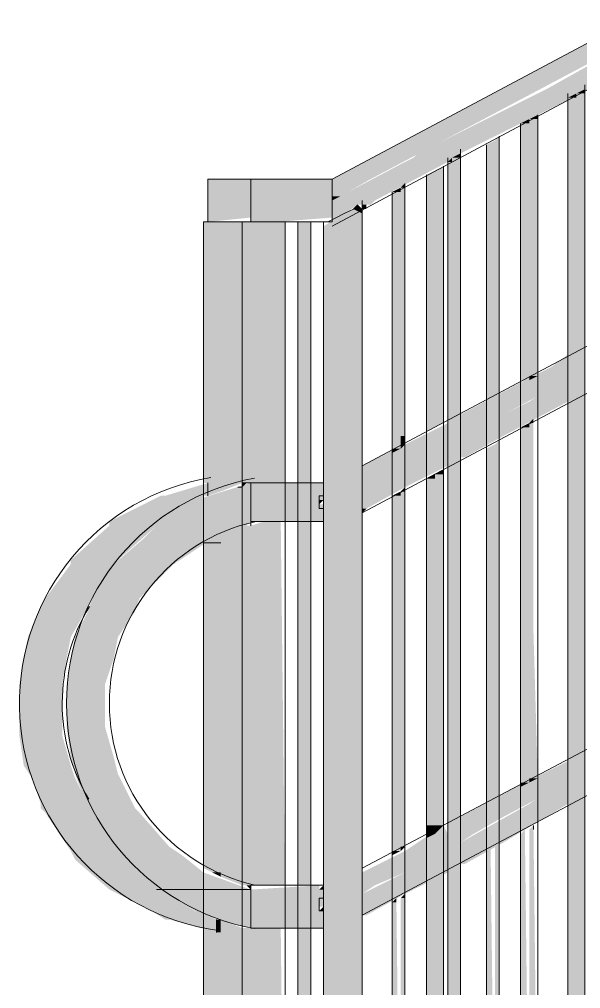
# Model space of a CAD drawing. Header units: millimetres. Extents: x -11345 to 411485, y -9810 to 73012.
# Drawn here: x 114049 to 114604, y -2140 to -1182 of the extents above; entities that cross this region are included whole.
import ezdxf

# ---------------------------------------------------------------- set-up
doc = ezdxf.new("R2010")
doc.units = ezdxf.units.MM
doc.layers.add('PDF _Линии', color=7, linetype='Continuous')
doc.layers.add('PDF _Узлы', color=7, linetype='Continuous')
doc.layers.add('PDF _Ограждение', color=7, linetype='Continuous', true_color=0x7f7f7f)

msp = doc.modelspace()

# ---------------------------------------------------------------- hatches: boundary and pattern name
at = {"layer": 'PDF _Ограждение', "transparency": 33554559}
for points in [[(114519.29132, -1301.5107), (114510.82611, -1305.74331), (114510.82611, -1559.69967), (114519.29132, -1555.46706), (114523.52393, -1551.23446), (114523.52393, -1297.27809)], [(114468.50005, -1326.90634), (114451.56962, -1335.37155), (114451.56962, -1589.32791), (114468.50005, -1580.8627)], [(114519.29132, -1602.02573), (114510.82611, -1606.25834), (114510.82611, -1957.56464), (114519.29132, -1953.33203), (114523.52393, -1949.09943), (114523.52393, -1597.79312)], [(114515.05871, -2004.1233), (114515.05871, -1999.8907), (114510.82611, -2004.1233), (114510.82611, -2359.66221), (114519.29132, -2355.42961)], [(114523.52393, -2351.197), (114523.52393, -1995.65809), (114519.29132, -1999.8907), (114519.29132, -2355.42961)], [(114468.50005, -2025.28633), (114451.56962, -2033.75155), (114451.56962, -2389.29045), (114455.80223, -2385.05785), (114464.26744, -2385.05785), (114468.50005, -2380.82524)]]:
    msp.add_hatch(color=256, dxfattribs=at).paths.add_polyline_path(points)
h = msp.add_hatch(color=256, dxfattribs=at)
h.paths.add_polyline_path([(114553.15217, -1982.96027), (114553.15217, -2338.49918), (114557.38477, -2334.26658), (114561.61738, -2334.26658), (114557.38477, -1982.96027), (114557.38477, -1978.72767)])
h.paths.add_polyline_path([(114548.91956, -1987.19288), (114548.91956, -1982.96027), (114544.68696, -1987.19288), (114544.68696, -2338.49918), (114553.15217, -2338.49918)])
at = {"layer": 'PDF _Узлы', "true_color": 0x868686, "transparency": 33554687}
h = msp.add_hatch(color=252, dxfattribs=at)
h.paths.add_polyline_path([(114223.0089, -2063.37979), (114208.19477, -2054.91458), (114225.65427, -2064.43794)])
h.paths.add_polyline_path([(114244.17193, -2071.845), (114238.12535, -2069.42637), (114278.03277, -2080.31021), (114278.03277, -2042.21676), (114231.47411, -2025.28633), (114210.31108, -2008.35591), (114197.61326, -1999.8907), (114167.98502, -1966.02985), (114163.75241, -1961.79724), (114146.82199, -1927.9364), (114142.58938, -1911.00597), (114134.12417, -1881.37773), (114134.12417, -1839.05167), (114142.58938, -1813.65603), (114146.82199, -1792.493), (114163.75241, -1767.09737), (114167.98502, -1754.39955), (114201.84587, -1720.5387), (114239.93932, -1695.14306), (114273.80017, -1682.44524), (114278.03277, -1678.21264), (114278.03277, -1640.11918), (114231.47411, -1654.44493), (114231.47411, -1652.817), (114235.70671, -1652.817), (114235.70671, -1640.11918), (114193.38065, -1652.817), (114189.14805, -1652.817), (114138.35677, -1678.21264), (114138.35677, -1682.44524), (114100.26332, -1716.30609), (114100.26332, -1720.5387), (114074.86768, -1754.39955), (114070.63508, -1762.86476), (114057.93726, -1792.493), (114053.70465, -1813.65603), (114049.47205, -1839.05167), (114049.47205, -1889.84294), (114053.70465, -1919.47118), (114062.16987, -1932.169), (114070.63508, -1957.56464), (114070.63508, -1961.79724), (114074.86768, -1966.02985), (114100.26332, -2004.1233), (114104.49593, -2012.58852), (114138.35677, -2042.21676), (114180.68284, -2063.37979), (114193.38065, -2071.845), (114197.61326, -2071.845), (114244.17193, -2084.54282)], flags=0)
h.paths.add_polyline_path([(114142.58938, -1720.5387), (114146.82199, -1716.30609), (114184.91544, -1682.44524), (114172.21762, -1695.14306)], flags=0)
h.paths.add_polyline_path([(114104.49593, -1927.9364), (114110.84484, -1944.86682), (114104.49593, -1932.169), (114100.26332, -1919.47118), (114091.79811, -1889.84294), (114091.79811, -1839.05167), (114096.03071, -1813.65603), (114100.26332, -1792.493), (114117.19374, -1762.86476), (114121.42635, -1754.39955), (114117.19374, -1767.09737), (114104.49593, -1792.493), (114100.26332, -1813.65603), (114096.03071, -1839.05167), (114096.03071, -1881.37773), (114100.26332, -1911.00597)], flags=0)

# ---------------------------------------------------------------- linework, layer by layer
at = {"layer": 'PDF _Линии', "lineweight": 9}
for points in [[(114235.70671, -1640.11918), (114235.70671, -1652.817)], [(114278.03277, -1640.11918), (114278.03277, -1682.44524)], [(114278.03277, -2042.21676), (114278.03277, -2080.31021)], [(114244.17193, -2071.845), (114244.17193, -2084.54282)]]:
    msp.add_lwpolyline(points, dxfattribs=at)
for centre, radius, start, end in [((114275.91609, -1858.09822), 226.44399, 99.44269708, 262.52919307), ((114322.47515, -1858.0984), 226.44444, 100.3875775, 259.6124225), ((114322.475, -1858.09827), 184.11822, 102.67266747, 257.32733253), ((114275.91746, -1858.09825), 184.11935, 148.6397572, 210.95376576)]:
    msp.add_arc(centre, radius, start, end, dxfattribs=at)
at = {"layer": 'PDF _Ограждение', "color": 7, "lineweight": 9}
for points in [[(114358.45229, -1386.16282), (115568.97762, -738.5741), (116055.72732, -738.5741), (116055.72732, -721.64367), (116055.72732, -700.48064), (115556.2798, -700.48064), (114358.45229, -1339.60415), (114358.45229, -1343.83676), (114358.45229, -1348.06937), (114358.45229, -1352.30197), (114358.45229, -1356.53458), (114358.45229, -1360.76718), (114358.45229, -1369.2324), (114358.45229, -1373.465), (114358.45229, -1377.69761), (114358.45229, -1381.93022), (114278.03277, -1381.93022), (114278.03277, -1360.76718), (114278.03277, -1339.60415)], [(114608.17605, -1246.48682), (114608.17605, -2304.63833), (114608.17605, -2308.87094), (114603.94344, -2308.87094), (114599.71083, -2308.87094), (114595.47823, -2313.10355), (114591.24562, -2313.10355), (114591.24562, -1254.95203)], [(114485.43047, -1309.97591), (114485.43047, -2372.36003), (114481.19786, -2372.36003), (114476.96526, -2376.59264), (114472.73265, -2376.59264), (114472.73265, -2380.82524), (114472.73265, -1318.44112)], [(114358.45229, -1339.60415), (114278.03277, -1339.60415), (114235.70671, -1339.60415), (114235.70671, -1360.76718), (114235.70671, -1381.93022), (114269.56756, -1381.93022), (114248.40453, -1381.93022), (114231.47411, -1381.93022)], [(114388.08053, -1360.76718), (114388.08053, -2541.66427)], [(114349.98708, -2609.38597), (114349.98708, -1381.93022), (114354.21968, -1381.93022), (114362.6849, -1377.69761), (114371.15011, -1373.465), (114379.61532, -1369.2324), (114383.84793, -1364.99979)], [(114311.89362, -1381.93022), (114290.73059, -1381.93022), (114269.56756, -1381.93022)], [(114349.98708, -1381.93022), (114349.98708, -1381.93022)], [(114349.98708, -1640.11918), (114345.75447, -1640.11918), (114278.03277, -1640.11918)], [(114278.03277, -1678.21264), (114345.75447, -1678.21264), (114349.98708, -1678.21264), (114345.75447, -1678.21264)], [(114278.03277, -2037.98415), (114278.03277, -2037.98415)], [(114278.03277, -2037.98415), (114278.03277, -2037.98415)], [(114349.98708, -2037.98415), (114345.75447, -2037.98415), (114278.03277, -2037.98415), (114278.03277, -2042.21676)], [(114278.03277, -2080.31021), (114345.75447, -2080.31021), (114349.98708, -2080.31021), (114345.75447, -2080.31021)]]:
    msp.add_lwpolyline(points, dxfattribs=at)
at = {"layer": 'PDF _Ограждение', "color": 7, "lineweight": 9, "ltscale": 1.212939}
for points in [[(115547.81459, -1005.22828), (114388.08053, -1623.18876)], [(114388.08053, -1669.74743), (115564.74501, -1043.32173)], [(115547.81459, -1407.32585), (114388.08053, -2021.05373)], [(114388.08053, -2067.6124), (115564.74501, -1441.1867)]]:
    msp.add_lwpolyline(points, dxfattribs=at)
at = {"layer": 'PDF _Ограждение', "color": 7, "lineweight": 9, "ltscale": 3.555878}
for points in [[(114591.24562, -1259.18464), (114591.24562, -2313.10355)], [(114561.61738, -1276.11506), (114561.61738, -2330.03397)], [(114544.68696, -2342.73179), (114544.68696, -1284.58028)], [(114523.52393, -2351.197), (114523.52393, -1297.27809)], [(114510.82611, -1305.74331), (114510.82611, -2359.66221)], [(114485.43047, -2372.36003), (114485.43047, -1318.44112)], [(114468.50005, -1326.90634), (114468.50005, -2380.82524)], [(114472.73265, -1326.90634), (114472.73265, -2380.82524)], [(114451.56962, -2389.29045), (114451.56962, -1335.37155)], [(114430.40659, -2401.98827), (114430.40659, -1343.83676)], [(114417.70877, -1352.30197), (114417.70877, -2410.45349)], [(114388.08053, -2541.66427), (114388.08053, -1369.2324)]]:
    msp.add_lwpolyline(points, dxfattribs=at)
at = {"layer": 'PDF _Ограждение', "color": 7, "lineweight": 9, "ltscale": 5.291485}
for points in [[(114231.47411, -1381.93022), (114231.47411, -2609.38597)], [(114269.56756, -2609.38597), (114269.56756, -1381.93022)], [(114311.89362, -1381.93022), (114311.89362, -2609.38597)]]:
    msp.add_lwpolyline(points, dxfattribs=at)
at = {"layer": 'PDF _Ограждение', "color": 7, "lineweight": 9, "ltscale": 3.59821}
for points in [[(114324.59144, -1381.93022), (114324.59144, -2440.08173)], [(114337.28926, -2440.08173), (114337.28926, -1381.93022)], [(114349.98708, -1381.93022), (114349.98708, -2609.38597)]]:
    msp.add_lwpolyline(points, dxfattribs=at)
at = {"layer": 'PDF _Ограждение', "lineweight": 0}
for points in [[(114358.45229, -1381.93022), (114358.45229, -1381.93022), (114358.45229, -1381.93022)], [(114345.75447, -1661.28221), (114345.75447, -1661.28221), (114345.75447, -1661.28221)], [(114349.98708, -1661.28221), (114349.98708, -1661.28221), (114349.98708, -1661.28221)], [(114349.98708, -1661.28221), (114349.98708, -1661.28221), (114349.98708, -1661.28221)], [(114248.40453, -2029.51894), (114248.40453, -2029.51894), (114248.40453, -2029.51894)], [(114269.56756, -2037.98415), (114269.56756, -2037.98415), (114269.56756, -2037.98415)], [(114278.03277, -2042.21676), (114278.03277, -2042.21676), (114278.03277, -2042.21676)], [(114345.75447, -2059.14718), (114345.75447, -2059.14718), (114345.75447, -2059.14718)], [(114345.75447, -2059.14718), (114345.75447, -2059.14718), (114345.75447, -2059.14718)]]:
    msp.add_lwpolyline(points, close=True, dxfattribs=at)
at = {"layer": 'PDF _Ограждение', "color": 7, "lineweight": 9}
for points in [[(114278.03277, -1640.11918), (114273.80017, -1640.11918), (114269.56756, -1640.11918), (114269.56756, -1644.35179), (114265.33496, -1644.35179), (114269.56756, -1644.35179), (114269.56756, -1640.11918), (114273.80017, -1640.11918)], [(114349.98708, -1648.5844), (114349.98708, -1652.817), (114345.75447, -1652.817), (114345.75447, -1657.04961), (114345.75447, -1661.28221), (114345.75447, -1665.51482), (114349.98708, -1665.51482), (114349.98708, -1669.74743), (114349.98708, -1665.51482), (114345.75447, -1665.51482), (114345.75447, -1661.28221), (114345.75447, -1657.04961), (114345.75447, -1652.817), (114349.98708, -1652.817)], [(114349.98708, -2046.44936), (114349.98708, -2050.68197), (114345.75447, -2050.68197), (114345.75447, -2054.91458), (114345.75447, -2059.14718), (114345.75447, -2063.37979), (114349.98708, -2063.37979), (114349.98708, -2067.6124), (114349.98708, -2063.37979), (114345.75447, -2063.37979), (114345.75447, -2059.14718), (114345.75447, -2054.91458), (114345.75447, -2050.68197), (114349.98708, -2050.68197)]]:
    msp.add_lwpolyline(points, close=True, dxfattribs=at)
at = {"layer": 'PDF _Ограждение', "lineweight": 0}
for points in [[(114273.80017, -1640.11918), (114269.56756, -1640.11918), (114273.80017, -1640.11918)], [(114345.75447, -1661.28221), (114345.75447, -1661.28221), (114345.75447, -1661.28221)], [(114345.75447, -1661.28221), (114345.75447, -1661.28221), (114345.75447, -1661.28221)], [(114345.75447, -1661.28221), (114345.75447, -1661.28221), (114345.75447, -1661.28221)], [(114345.75447, -1661.28221), (114345.75447, -1661.28221), (114345.75447, -1661.28221)], [(114345.75447, -1661.28221), (114345.75447, -1661.28221), (114345.75447, -1661.28221)], [(114345.75447, -1661.28221), (114345.75447, -1661.28221), (114345.75447, -1661.28221)], [(114345.75447, -1661.28221), (114345.75447, -1661.28221), (114345.75447, -1661.28221)], [(114345.75447, -1661.28221), (114345.75447, -1661.28221), (114345.75447, -1661.28221)], [(114349.98708, -1661.28221), (114349.98708, -1661.28221), (114349.98708, -1661.28221)], [(114349.98708, -1661.28221), (114349.98708, -1661.28221), (114349.98708, -1661.28221)], [(114349.98708, -1661.28221), (114349.98708, -1661.28221), (114349.98708, -1661.28221)], [(114349.98708, -1661.28221), (114349.98708, -1661.28221), (114349.98708, -1661.28221)], [(114349.98708, -1661.28221), (114349.98708, -1661.28221), (114349.98708, -1661.28221)], [(114349.98708, -1661.28221), (114349.98708, -1661.28221), (114349.98708, -1661.28221)], [(114345.75447, -1678.21264), (114345.75447, -1678.21264), (114345.75447, -1678.21264)], [(114345.75447, -1678.21264), (114345.75447, -1678.21264), (114345.75447, -1678.21264)], [(114248.40453, -1699.37567), (114231.47411, -1699.37567), (114248.40453, -1699.37567)], [(114557.38477, -1982.96027), (114557.38477, -1978.72767), (114557.38477, -1982.96027)], [(114430.40659, -2050.68197), (114430.40659, -2046.44936), (114430.40659, -2050.68197)], [(114345.75447, -2059.14718), (114345.75447, -2059.14718), (114345.75447, -2059.14718)], [(114345.75447, -2059.14718), (114345.75447, -2059.14718), (114345.75447, -2059.14718)], [(114345.75447, -2059.14718), (114345.75447, -2059.14718), (114345.75447, -2059.14718)], [(114345.75447, -2059.14718), (114345.75447, -2059.14718), (114345.75447, -2059.14718)], [(114345.75447, -2059.14718), (114345.75447, -2059.14718), (114345.75447, -2059.14718)], [(114345.75447, -2059.14718), (114345.75447, -2059.14718), (114345.75447, -2059.14718)], [(114345.75447, -2063.37979), (114345.75447, -2063.37979), (114345.75447, -2063.37979)], [(114349.98708, -2063.37979), (114349.98708, -2063.37979), (114349.98708, -2063.37979)], [(114349.98708, -2063.37979), (114349.98708, -2063.37979), (114349.98708, -2063.37979)], [(114349.98708, -2063.37979), (114349.98708, -2063.37979), (114349.98708, -2063.37979)], [(114345.75447, -2080.31021), (114345.75447, -2080.31021), (114345.75447, -2080.31021)], [(114345.75447, -2080.31021), (114345.75447, -2080.31021), (114345.75447, -2080.31021)]]:
    msp.add_lwpolyline(points, dxfattribs=at)
at = {"layer": 'PDF _Ограждение', "transparency": 33554559}
for points in [[(115518.18635, -721.64367), (114396.54574, -1339.60415), (114358.45229, -1339.60415)], [(115560.51241, -721.64367), (115518.18635, -721.64367), (114396.54574, -1339.60415)], [(114675.89774, -1191.46294), (114612.40865, -1250.71943), (114570.08259, -1250.71943)], [(114561.61738, -1254.95203), (114595.47823, -1259.18464), (114553.15217, -1259.18464)], [(114570.08259, -1250.71943), (114599.71083, -1254.95203), (114561.61738, -1254.95203)], [(114599.71083, -1254.95203), (114561.61738, -1254.95203), (114595.47823, -1259.18464)], [(114612.40865, -1250.71943), (114570.08259, -1250.71943), (114599.71083, -1254.95203)], [(114599.71083, -1254.95203), (114599.71083, -1259.18464), (114591.24562, -1259.18464)], [(114608.17605, -1250.71943), (114608.17605, -1254.95203), (114599.71083, -1254.95203)], [(114608.17605, -1254.95203), (114599.71083, -1254.95203), (114608.17605, -2173.42755)], [(114599.71083, -1254.95203), (114608.17605, -2173.42755), (114599.71083, -2173.42755)], [(114553.15217, -1259.18464), (114485.43047, -1314.20852), (114443.10441, -1314.20852)], [(114595.47823, -1259.18464), (114553.15217, -1259.18464), (114485.43047, -1314.20852)], [(114599.71083, -1259.18464), (114591.24562, -1259.18464), (114599.71083, -2308.87094)], [(114591.24562, -1259.18464), (114599.71083, -2308.87094), (114591.24562, -2308.87094)], [(114553.15217, -1280.34767), (114553.15217, -1284.58028), (114544.68696, -1284.58028)], [(114561.61738, -1276.11506), (114561.61738, -1280.34767), (114553.15217, -1280.34767)], [(114561.61738, -1280.34767), (114553.15217, -1280.34767), (114561.61738, -1398.86064)], [(114553.15217, -1280.34767), (114561.61738, -1398.86064), (114553.15217, -1398.86064)], [(114553.15217, -1284.58028), (114544.68696, -1284.58028), (114553.15217, -1398.86064)], [(114544.68696, -1284.58028), (114553.15217, -1398.86064), (114544.68696, -1398.86064)], [(114430.40659, -1322.67373), (114400.77835, -1360.76718), (114358.45229, -1360.76718)], [(114472.73265, -1322.67373), (114430.40659, -1322.67373), (114400.77835, -1360.76718)], [(114438.8718, -1318.44112), (114472.73265, -1322.67373), (114430.40659, -1322.67373)], [(114443.10441, -1314.20852), (114476.96526, -1318.44112), (114438.8718, -1318.44112)], [(114476.96526, -1318.44112), (114438.8718, -1318.44112), (114472.73265, -1322.67373)], [(114485.43047, -1314.20852), (114443.10441, -1314.20852), (114476.96526, -1318.44112)], [(114476.96526, -1318.44112), (114476.96526, -1322.67373), (114472.73265, -1322.67373)], [(114476.96526, -1322.67373), (114472.73265, -1322.67373), (114476.96526, -2376.59264)], [(114472.73265, -1322.67373), (114476.96526, -2376.59264), (114472.73265, -2376.59264)], [(114485.43047, -1314.20852), (114485.43047, -1318.44112), (114476.96526, -1318.44112)], [(114485.43047, -1318.44112), (114476.96526, -1318.44112), (114485.43047, -2372.36003)], [(114476.96526, -1318.44112), (114485.43047, -2372.36003), (114476.96526, -2372.36003)], [(114278.03277, -1339.60415), (114235.70671, -1339.60415), (114235.70671, -1339.60415)], [(114278.03277, -1339.60415), (114235.70671, -1339.60415), (114278.03277, -1360.76718)], [(114235.70671, -1339.60415), (114278.03277, -1360.76718), (114235.70671, -1360.76718)], [(114358.45229, -1339.60415), (114278.03277, -1339.60415), (114278.03277, -1339.60415)], [(114358.45229, -1339.60415), (114278.03277, -1339.60415), (114358.45229, -1360.76718)], [(114278.03277, -1339.60415), (114358.45229, -1360.76718), (114278.03277, -1360.76718)], [(114358.45229, -1339.60415), (114358.45229, -1356.53458), (114366.9175, -1356.53458)], [(114358.45229, -1339.60415), (114396.54574, -1339.60415), (114366.9175, -1356.53458)], [(114426.17399, -1348.06937), (114426.17399, -1352.30197), (114417.70877, -1352.30197)], [(114430.40659, -1343.83676), (114430.40659, -1348.06937), (114426.17399, -1348.06937)], [(114430.40659, -1348.06937), (114426.17399, -1348.06937), (114430.40659, -1593.56052)], [(114426.17399, -1348.06937), (114430.40659, -1593.56052), (114426.17399, -1593.56052)], [(114235.70671, -1360.76718), (114235.70671, -1377.69761), (114278.03277, -1377.69761)], [(114235.70671, -1360.76718), (114278.03277, -1360.76718), (114278.03277, -1377.69761)], [(114358.45229, -1360.76718), (114278.03277, -1360.76718), (114358.45229, -1377.69761)], [(114278.03277, -1360.76718), (114358.45229, -1377.69761), (114278.03277, -1377.69761)], [(114358.45229, -1356.53458), (114366.9175, -1356.53458), (114358.45229, -1360.76718)], [(114400.77835, -1360.76718), (114358.45229, -1360.76718), (114396.54574, -1364.99979)], [(114358.45229, -1360.76718), (114396.54574, -1364.99979), (114358.45229, -1364.99979)], [(114426.17399, -1352.30197), (114417.70877, -1352.30197), (114426.17399, -1593.56052)], [(114417.70877, -1352.30197), (114426.17399, -1593.56052), (114417.70877, -1593.56052)], [(114358.45229, -1364.99979), (114383.84793, -1364.99979), (114383.84793, -1364.99979)], [(114383.84793, -1364.99979), (114383.84793, -1364.99979), (114358.45229, -1364.99979)], [(114383.84793, -1364.99979), (114358.45229, -1364.99979), (114358.45229, -1381.93022)], [(114358.45229, -1364.99979), (114358.45229, -1381.93022), (114358.45229, -1381.93022)], [(114379.61532, -1369.2324), (114388.08053, -1373.465), (114371.15011, -1373.465)], [(114383.84793, -1364.99979), (114388.08053, -1369.2324), (114379.61532, -1369.2324)], [(114388.08053, -1369.2324), (114379.61532, -1369.2324), (114388.08053, -1373.465)], [(114396.54574, -1364.99979), (114383.84793, -1364.99979), (114392.31314, -1364.99979)], [(114383.84793, -1364.99979), (114392.31314, -1364.99979), (114388.08053, -1364.99979)], [(114392.31314, -1369.2324), (114388.08053, -1369.2324), (114388.08053, -1364.99979)], [(114388.08053, -1364.99979), (114392.31314, -1364.99979), (114392.31314, -1369.2324)], [(114392.31314, -1369.2324), (114392.31314, -1369.2324), (114388.08053, -1369.2324)], [(114235.70671, -1377.69761), (114278.03277, -1377.69761), (114235.70671, -1381.93022)], [(114358.45229, -1377.69761), (114278.03277, -1377.69761), (114303.42841, -1381.93022)], [(114278.03277, -1377.69761), (114303.42841, -1381.93022), (114278.03277, -1381.93022)], [(114371.15011, -1373.465), (114371.15011, -1386.16282), (114349.98708, -1386.16282)], [(114388.08053, -1373.465), (114371.15011, -1373.465), (114388.08053, -2423.1513)], [(114371.15011, -1373.465), (114388.08053, -2423.1513), (114371.15011, -2423.1513)], [(114248.40453, -1381.93022), (114231.47411, -1381.93022), (114248.40453, -1640.11918)], [(114231.47411, -1381.93022), (114248.40453, -1640.11918), (114231.47411, -1640.11918)], [(114248.40453, -1381.93022), (114248.40453, -1640.11918), (114269.56756, -1640.11918)], [(114248.40453, -1381.93022), (114269.56756, -1381.93022), (114269.56756, -1640.11918)], [(114290.73059, -1381.93022), (114269.56756, -1381.93022), (114290.73059, -1640.11918)], [(114269.56756, -1381.93022), (114290.73059, -1640.11918), (114269.56756, -1640.11918)], [(114311.89362, -1381.93022), (114290.73059, -1381.93022), (114311.89362, -1640.11918)], [(114290.73059, -1381.93022), (114311.89362, -1640.11918), (114290.73059, -1640.11918)], [(114328.82405, -1381.93022), (114324.59144, -1381.93022), (114328.82405, -1640.11918)], [(114324.59144, -1381.93022), (114328.82405, -1640.11918), (114324.59144, -1640.11918)], [(114337.28926, -1381.93022), (114328.82405, -1381.93022), (114337.28926, -1593.56052)], [(114328.82405, -1381.93022), (114337.28926, -1593.56052), (114328.82405, -1593.56052)], [(114371.15011, -1386.16282), (114349.98708, -1386.16282), (114371.15011, -2448.54694)], [(114349.98708, -1386.16282), (114371.15011, -2448.54694), (114349.98708, -2448.54694)], [(114553.15217, -1538.53664), (114544.68696, -1538.53664), (114544.68696, -1398.86064)], [(114544.68696, -1398.86064), (114553.15217, -1398.86064), (114553.15217, -1538.53664)], [(114553.15217, -1398.86064), (114553.15217, -1534.30403), (114561.61738, -1534.30403)], [(114553.15217, -1398.86064), (114561.61738, -1398.86064), (114561.61738, -1534.30403)], [(114591.24562, -1513.141), (114591.24562, -1525.83882), (114574.3152, -1525.83882)], [(114574.3152, -1525.83882), (114591.24562, -1538.53664), (114548.91956, -1538.53664)], [(114591.24562, -1525.83882), (114574.3152, -1525.83882), (114591.24562, -1538.53664)], [(114548.91956, -1538.53664), (114527.75653, -1572.39749), (114485.43047, -1572.39749)], [(114591.24562, -1538.53664), (114548.91956, -1538.53664), (114527.75653, -1572.39749)], [(114553.15217, -1538.53664), (114553.15217, -1538.53664), (114544.68696, -1538.53664)], [(114553.15217, -1534.30403), (114561.61738, -1534.30403), (114553.15217, -1538.53664)], [(114591.24562, -1538.53664), (114591.24562, -1551.23446), (114565.84999, -1551.23446)], [(114565.84999, -1551.23446), (114591.24562, -1559.69967), (114553.15217, -1559.69967)], [(114591.24562, -1551.23446), (114565.84999, -1551.23446), (114591.24562, -1559.69967)], [(114553.15217, -1559.69967), (114527.75653, -1593.56052), (114485.43047, -1593.56052)], [(114591.24562, -1559.69967), (114553.15217, -1559.69967), (114527.75653, -1593.56052)], [(114472.73265, -1580.8627), (114472.73265, -1593.56052), (114447.33702, -1593.56052)], [(114489.66308, -1593.56052), (114485.43047, -1593.56052), (114485.43047, -1572.39749)], [(114485.43047, -1572.39749), (114527.75653, -1572.39749), (114489.66308, -1593.56052)], [(114553.15217, -1580.8627), (114553.15217, -1585.09531), (114544.68696, -1585.09531)], [(114557.38477, -1576.63009), (114557.38477, -1580.8627), (114553.15217, -1580.8627)], [(114557.38477, -1580.8627), (114553.15217, -1580.8627), (114557.38477, -1788.2604)], [(114553.15217, -1580.8627), (114557.38477, -1788.2604), (114553.15217, -1788.2604)], [(114553.15217, -1585.09531), (114544.68696, -1585.09531), (114553.15217, -1788.2604)], [(114544.68696, -1585.09531), (114553.15217, -1788.2604), (114544.68696, -1788.2604)], [(114337.28926, -1593.56052), (114328.82405, -1593.56052), (114337.28926, -1640.11918)], [(114328.82405, -1593.56052), (114337.28926, -1640.11918), (114328.82405, -1640.11918)], [(114417.70877, -1593.56052), (114417.70877, -1606.25834), (114426.17399, -1606.25834)], [(114417.70877, -1593.56052), (114426.17399, -1593.56052), (114426.17399, -1606.25834)], [(114426.17399, -1593.56052), (114426.17399, -1602.02573), (114430.40659, -1602.02573)], [(114426.17399, -1593.56052), (114430.40659, -1593.56052), (114430.40659, -1602.02573)], [(114447.33702, -1593.56052), (114472.73265, -1602.02573), (114430.40659, -1602.02573)], [(114472.73265, -1593.56052), (114447.33702, -1593.56052), (114472.73265, -1602.02573)], [(114489.66308, -1593.56052), (114489.66308, -1593.56052), (114485.43047, -1593.56052)], [(114489.66308, -1614.72355), (114485.43047, -1614.72355), (114485.43047, -1593.56052)], [(114485.43047, -1593.56052), (114527.75653, -1593.56052), (114489.66308, -1614.72355)], [(114430.40659, -1602.02573), (114430.40659, -1623.18876), (114388.08053, -1623.18876)], [(114417.70877, -1606.25834), (114426.17399, -1606.25834), (114417.70877, -1610.49094)], [(114426.17399, -1602.02573), (114430.40659, -1602.02573), (114426.17399, -1606.25834)], [(114472.73265, -1602.02573), (114430.40659, -1602.02573), (114430.40659, -1623.18876)], [(114472.73265, -1602.02573), (114472.73265, -1614.72355), (114447.33702, -1614.72355)], [(114447.33702, -1614.72355), (114472.73265, -1623.18876), (114430.40659, -1623.18876)], [(114472.73265, -1614.72355), (114447.33702, -1614.72355), (114472.73265, -1623.18876)], [(114489.66308, -1614.72355), (114489.66308, -1614.72355), (114485.43047, -1614.72355)], [(114388.08053, -1623.18876), (114388.08053, -1640.11918), (114400.77835, -1640.11918)], [(114388.08053, -1623.18876), (114430.40659, -1623.18876), (114400.77835, -1640.11918)], [(114430.40659, -1623.18876), (114430.40659, -1644.35179), (114388.08053, -1644.35179)], [(114472.73265, -1623.18876), (114430.40659, -1623.18876), (114430.40659, -1644.35179)], [(114468.50005, -1627.42137), (114468.50005, -1631.65397), (114460.03483, -1631.65397)], [(114460.03483, -1631.65397), (114460.03483, -1635.88658), (114451.56962, -1635.88658)], [(114460.03483, -1635.88658), (114451.56962, -1635.88658), (114460.03483, -1978.72767)], [(114451.56962, -1635.88658), (114460.03483, -1978.72767), (114451.56962, -1978.72767)], [(114460.03483, -1631.65397), (114460.03483, -1978.72767), (114468.50005, -1978.72767)], [(114460.03483, -1631.65397), (114468.50005, -1631.65397), (114468.50005, -1978.72767)], [(114231.47411, -1640.11918), (114235.70671, -1640.11918), (114235.70671, -1640.11918)], [(114235.70671, -1640.11918), (114248.40453, -1640.11918), (114248.40453, -1640.11918)], [(114248.40453, -1640.11918), (114248.40453, -1640.11918), (114235.70671, -1640.11918)], [(114235.70671, -1640.11918), (114235.70671, -1648.5844), (114248.40453, -1648.5844)], [(114235.70671, -1640.11918), (114248.40453, -1640.11918), (114248.40453, -1648.5844)], [(114248.40453, -1640.11918), (114269.56756, -1640.11918), (114248.40453, -1648.5844)], [(114269.56756, -1640.11918), (114278.03277, -1640.11918), (114278.03277, -1640.11918)], [(114278.03277, -1640.11918), (114278.03277, -1640.11918), (114269.56756, -1640.11918)], [(114278.03277, -1640.11918), (114273.80017, -1640.11918), (114269.56756, -1640.11918)], [(114269.56756, -1640.11918), (114273.80017, -1640.11918), (114269.56756, -1644.35179)], [(114345.75447, -1640.11918), (114278.03277, -1640.11918), (114278.03277, -1640.11918)], [(114345.75447, -1640.11918), (114278.03277, -1640.11918), (114345.75447, -1661.28221)], [(114278.03277, -1640.11918), (114345.75447, -1661.28221), (114278.03277, -1661.28221)], [(114349.98708, -1640.11918), (114345.75447, -1640.11918), (114345.75447, -1640.11918)], [(114349.98708, -1640.11918), (114345.75447, -1640.11918), (114349.98708, -1657.04961)], [(114345.75447, -1640.11918), (114349.98708, -1657.04961), (114345.75447, -1657.04961)], [(114388.08053, -1640.11918), (114400.77835, -1640.11918), (114388.08053, -1644.35179)], [(114388.08053, -1644.35179), (114388.08053, -1665.51482), (114392.31314, -1665.51482)], [(114388.08053, -1644.35179), (114430.40659, -1644.35179), (114392.31314, -1665.51482)], [(114430.40659, -1644.35179), (114430.40659, -1648.5844), (114426.17399, -1648.5844)], [(114235.70671, -1648.5844), (114248.40453, -1648.5844), (114235.70671, -1652.817)], [(114345.75447, -1657.04961), (114345.75447, -1661.28221), (114345.75447, -1661.28221)], [(114345.75447, -1661.28221), (114345.75447, -1661.28221), (114345.75447, -1657.04961)], [(114345.75447, -1661.28221), (114345.75447, -1657.04961), (114349.98708, -1657.04961)], [(114349.98708, -1648.5844), (114349.98708, -1661.28221), (114349.98708, -1661.28221)], [(114426.17399, -1648.5844), (114426.17399, -1652.817), (114417.70877, -1652.817)], [(114426.17399, -1652.817), (114417.70877, -1652.817), (114426.17399, -1978.72767)], [(114417.70877, -1652.817), (114426.17399, -1978.72767), (114417.70877, -1978.72767)], [(114430.40659, -1648.5844), (114426.17399, -1648.5844), (114430.40659, -1978.72767)], [(114426.17399, -1648.5844), (114430.40659, -1978.72767), (114426.17399, -1978.72767)], [(114345.75447, -1661.28221), (114278.03277, -1661.28221), (114278.03277, -1661.28221)], [(114345.75447, -1661.28221), (114278.03277, -1661.28221), (114345.75447, -1678.21264)], [(114278.03277, -1661.28221), (114345.75447, -1678.21264), (114278.03277, -1678.21264)], [(114349.98708, -1661.28221), (114345.75447, -1661.28221), (114345.75447, -1661.28221)], [(114349.98708, -1661.28221), (114345.75447, -1661.28221), (114349.98708, -1678.21264)], [(114345.75447, -1661.28221), (114349.98708, -1678.21264), (114345.75447, -1678.21264)], [(114349.98708, -1661.28221), (114349.98708, -1665.51482), (114349.98708, -1665.51482)], [(114388.08053, -1665.51482), (114392.31314, -1665.51482), (114388.08053, -1669.74743)], [(114269.56756, -1682.44524), (114269.56756, -1690.91046), (114248.40453, -1690.91046)], [(114290.73059, -1682.44524), (114278.03277, -1682.44524), (114269.56756, -1682.44524)], [(114290.73059, -1682.44524), (114269.56756, -1682.44524), (114290.73059, -2037.98415)], [(114269.56756, -1682.44524), (114290.73059, -2037.98415), (114269.56756, -2037.98415)], [(114290.73059, -1678.21264), (114290.73059, -1682.44524), (114278.03277, -1682.44524)], [(114307.66102, -1678.21264), (114307.66102, -1678.21264), (114278.03277, -1678.21264)], [(114307.66102, -1678.21264), (114278.03277, -1678.21264), (114345.75447, -1678.21264)], [(114278.03277, -1682.44524), (114290.73059, -1682.44524), (114290.73059, -1682.44524)], [(114307.66102, -1678.21264), (114290.73059, -1678.21264), (114311.89362, -2037.98415)], [(114290.73059, -1678.21264), (114311.89362, -2037.98415), (114290.73059, -2037.98415)], [(114328.82405, -1678.21264), (114324.59144, -1678.21264), (114328.82405, -1978.72767)], [(114324.59144, -1678.21264), (114328.82405, -1978.72767), (114324.59144, -1978.72767)], [(114337.28926, -1678.21264), (114328.82405, -1678.21264), (114337.28926, -1978.72767)], [(114328.82405, -1678.21264), (114337.28926, -1978.72767), (114328.82405, -1978.72767)], [(114345.75447, -1678.21264), (114349.98708, -1678.21264), (114349.98708, -1678.21264)], [(114248.40453, -1690.91046), (114248.40453, -1699.37567), (114231.47411, -1699.37567)], [(114269.56756, -1690.91046), (114248.40453, -1690.91046), (114269.56756, -2029.51894)], [(114248.40453, -1690.91046), (114269.56756, -2029.51894), (114248.40453, -2029.51894)], [(114231.47411, -1699.37567), (114248.40453, -1699.37567), (114248.40453, -1699.37567)], [(114248.40453, -1699.37567), (114231.47411, -1699.37567), (114248.40453, -2021.05373)], [(114231.47411, -1699.37567), (114248.40453, -2021.05373), (114231.47411, -2021.05373)], [(114544.68696, -1788.2604), (114544.68696, -1936.40161), (114553.15217, -1936.40161)], [(114544.68696, -1788.2604), (114553.15217, -1788.2604), (114553.15217, -1936.40161)], [(114553.15217, -1788.2604), (114553.15217, -1932.169), (114561.61738, -1932.169)], [(114553.15217, -1788.2604), (114557.38477, -1788.2604), (114561.61738, -1932.169)], [(114591.24562, -1915.23858), (114591.24562, -1923.70379), (114574.3152, -1923.70379)], [(114574.3152, -1923.70379), (114591.24562, -1936.40161), (114548.91956, -1936.40161)], [(114591.24562, -1923.70379), (114574.3152, -1923.70379), (114591.24562, -1936.40161)], [(114553.15217, -1932.169), (114561.61738, -1932.169), (114553.15217, -1936.40161)], [(114548.91956, -1936.40161), (114527.75653, -1970.26246), (114485.43047, -1970.26246)], [(114591.24562, -1936.40161), (114548.91956, -1936.40161), (114527.75653, -1970.26246)], [(114544.68696, -1936.40161), (114553.15217, -1936.40161), (114544.68696, -1940.63421)], [(114591.24562, -1936.40161), (114591.24562, -1949.09943), (114565.84999, -1949.09943)], [(114565.84999, -1949.09943), (114591.24562, -1957.56464), (114553.15217, -1957.56464)], [(114591.24562, -1949.09943), (114565.84999, -1949.09943), (114591.24562, -1957.56464)], [(114553.15217, -1957.56464), (114527.75653, -1995.65809), (114485.43047, -1995.65809)], [(114591.24562, -1957.56464), (114553.15217, -1957.56464), (114527.75653, -1995.65809)], [(114485.43047, -1970.26246), (114485.43047, -1987.19288), (114498.12829, -1987.19288)], [(114485.43047, -1970.26246), (114527.75653, -1970.26246), (114498.12829, -1987.19288)], [(114328.82405, -1978.72767), (114324.59144, -1978.72767), (114328.82405, -2037.98415)], [(114324.59144, -1978.72767), (114328.82405, -2037.98415), (114324.59144, -2037.98415)], [(114337.28926, -1978.72767), (114328.82405, -1978.72767), (114337.28926, -2037.98415)], [(114328.82405, -1978.72767), (114337.28926, -2037.98415), (114328.82405, -2037.98415)], [(114417.70877, -1978.72767), (114417.70877, -2004.1233), (114426.17399, -2004.1233)], [(114417.70877, -1978.72767), (114426.17399, -1978.72767), (114426.17399, -2004.1233)], [(114426.17399, -1978.72767), (114426.17399, -1999.8907), (114430.40659, -1999.8907)], [(114426.17399, -1978.72767), (114430.40659, -1978.72767), (114430.40659, -1999.8907)], [(114451.56962, -1978.72767), (114451.56962, -1987.19288), (114460.03483, -1987.19288)], [(114451.56962, -1978.72767), (114460.03483, -1978.72767), (114460.03483, -1987.19288)], [(114468.50005, -1978.72767), (114472.73265, -1987.19288), (114455.80223, -1987.19288)], [(114460.03483, -1978.72767), (114468.50005, -1978.72767), (114460.03483, -1987.19288)], [(114455.80223, -1987.19288), (114472.73265, -2004.1233), (114430.40659, -2004.1233)], [(114451.56962, -1987.19288), (114460.03483, -1987.19288), (114451.56962, -1991.42549)], [(114472.73265, -1987.19288), (114455.80223, -1987.19288), (114472.73265, -2004.1233)], [(114485.43047, -1987.19288), (114498.12829, -1987.19288), (114485.43047, -1995.65809)], [(114426.17399, -1999.8907), (114430.40659, -1999.8907), (114426.17399, -2004.1233)], [(114489.66308, -2016.82112), (114485.43047, -2016.82112), (114485.43047, -1995.65809)], [(114485.43047, -1995.65809), (114527.75653, -1995.65809), (114489.66308, -2016.82112)], [(114430.40659, -2004.1233), (114430.40659, -2025.28633), (114388.08053, -2025.28633)], [(115166.88004, -2008.35591), (114430.40659, -2423.1513), (114388.08053, -2423.1513)], [(114417.70877, -2004.1233), (114426.17399, -2004.1233), (114417.70877, -2008.35591)], [(114472.73265, -2004.1233), (114430.40659, -2004.1233), (114430.40659, -2025.28633)], [(115209.20611, -2008.35591), (115166.88004, -2008.35591), (114430.40659, -2423.1513)], [(114472.73265, -2004.1233), (114472.73265, -2016.82112), (114447.33702, -2016.82112)], [(114248.40453, -2021.05373), (114231.47411, -2021.05373), (114248.40453, -2025.28633)], [(114231.47411, -2021.05373), (114248.40453, -2025.28633), (114239.93932, -2025.28633)], [(114447.33702, -2016.82112), (114472.73265, -2025.28633), (114430.40659, -2025.28633)], [(114472.73265, -2016.82112), (114447.33702, -2016.82112), (114472.73265, -2025.28633)], [(114489.66308, -2016.82112), (114489.66308, -2016.82112), (114485.43047, -2016.82112)], [(114248.40453, -2025.28633), (114239.93932, -2025.28633), (114248.40453, -2029.51894)], [(114239.93932, -2025.28633), (114248.40453, -2029.51894), (114248.40453, -2029.51894)], [(114269.56756, -2029.51894), (114248.40453, -2029.51894), (114269.56756, -2037.98415)], [(114248.40453, -2029.51894), (114269.56756, -2037.98415), (114269.56756, -2037.98415)], [(114388.08053, -2025.28633), (114388.08053, -2037.98415), (114400.77835, -2037.98415)], [(114388.08053, -2025.28633), (114430.40659, -2025.28633), (114400.77835, -2037.98415)], [(114430.40659, -2025.28633), (114430.40659, -2046.44936), (114388.08053, -2046.44936)], [(114472.73265, -2025.28633), (114430.40659, -2025.28633), (114430.40659, -2046.44936)], [(114290.73059, -2037.98415), (114269.56756, -2037.98415), (114273.80017, -2037.98415)], [(114269.56756, -2037.98415), (114290.73059, -2037.98415), (114290.73059, -2037.98415)], [(114278.03277, -2037.98415), (114273.80017, -2037.98415), (114278.03277, -2042.21676)], [(114273.80017, -2037.98415), (114278.03277, -2042.21676), (114278.03277, -2042.21676)], [(114345.75447, -2037.98415), (114345.75447, -2042.21676), (114278.03277, -2042.21676)], [(114349.98708, -2037.98415), (114349.98708, -2042.21676), (114345.75447, -2042.21676)], [(114388.08053, -2037.98415), (114400.77835, -2037.98415), (114388.08053, -2046.44936)], [(114345.75447, -2042.21676), (114278.03277, -2042.21676), (114345.75447, -2059.14718)], [(114278.03277, -2042.21676), (114345.75447, -2059.14718), (114278.03277, -2059.14718)], [(114349.98708, -2042.21676), (114345.75447, -2042.21676), (114349.98708, -2059.14718)], [(114345.75447, -2042.21676), (114349.98708, -2059.14718), (114345.75447, -2059.14718)], [(114349.98708, -2050.68197), (114349.98708, -2059.14718), (114349.98708, -2059.14718)], [(115145.71701, -2042.21676), (114409.24356, -2457.01215), (114371.15011, -2457.01215)], [(114392.31314, -2067.6124), (114388.08053, -2067.6124), (114388.08053, -2046.44936)], [(114388.08053, -2046.44936), (114430.40659, -2046.44936), (114392.31314, -2067.6124)], [(115188.04308, -2042.21676), (115145.71701, -2042.21676), (114409.24356, -2457.01215)], [(114421.94138, -2050.68197), (114421.94138, -2054.91458), (114417.70877, -2054.91458)], [(114430.40659, -2046.44936), (114430.40659, -2050.68197), (114426.17399, -2050.68197)], [(114430.40659, -2050.68197), (114426.17399, -2050.68197), (114430.40659, -2385.05785)], [(114426.17399, -2050.68197), (114430.40659, -2385.05785), (114426.17399, -2385.05785)], [(114345.75447, -2059.14718), (114278.03277, -2059.14718), (114278.03277, -2059.14718)], [(114345.75447, -2059.14718), (114278.03277, -2059.14718), (114345.75447, -2080.31021)], [(114278.03277, -2059.14718), (114345.75447, -2080.31021), (114278.03277, -2080.31021)], [(114345.75447, -2059.14718), (114345.75447, -2063.37979), (114345.75447, -2063.37979)], [(114345.75447, -2063.37979), (114345.75447, -2063.37979), (114345.75447, -2059.14718)], [(114345.75447, -2059.14718), (114349.98708, -2059.14718), (114349.98708, -2059.14718)], [(114349.98708, -2059.14718), (114349.98708, -2063.37979), (114345.75447, -2063.37979)], [(114345.75447, -2059.14718), (114345.75447, -2063.37979), (114345.75447, -2063.37979)], [(114345.75447, -2063.37979), (114345.75447, -2063.37979), (114345.75447, -2059.14718)], [(114349.98708, -2059.14718), (114349.98708, -2063.37979), (114349.98708, -2063.37979)], [(114349.98708, -2063.37979), (114349.98708, -2063.37979), (114349.98708, -2059.14718)], [(114421.94138, -2054.91458), (114417.70877, -2054.91458), (114426.17399, -2406.22088)], [(114417.70877, -2054.91458), (114426.17399, -2406.22088), (114417.70877, -2406.22088)], [(114349.98708, -2063.37979), (114345.75447, -2063.37979), (114349.98708, -2080.31021)], [(114345.75447, -2063.37979), (114349.98708, -2080.31021), (114345.75447, -2080.31021)], [(114392.31314, -2067.6124), (114392.31314, -2067.6124), (114388.08053, -2067.6124)], [(114244.17193, -2071.845), (114248.40453, -2071.845), (114248.40453, -2071.845)], [(114248.40453, -2071.845), (114244.17193, -2071.845), (114248.40453, -2080.31021)], [(114244.17193, -2071.845), (114248.40453, -2080.31021), (114244.17193, -2080.31021)], [(114248.40453, -2071.845), (114269.56756, -2080.31021), (114248.40453, -2080.31021)], [(114231.47411, -2080.31021), (114244.17193, -2084.54282), (114231.47411, -2084.54282)], [(114248.40453, -2084.54282), (114231.47411, -2084.54282), (114248.40453, -2448.54694)], [(114231.47411, -2084.54282), (114248.40453, -2448.54694), (114231.47411, -2448.54694)], [(114248.40453, -2080.31021), (114244.17193, -2080.31021), (114248.40453, -2084.54282)], [(114244.17193, -2080.31021), (114248.40453, -2084.54282), (114244.17193, -2084.54282)], [(114269.56756, -2080.31021), (114248.40453, -2080.31021), (114269.56756, -2440.08173)], [(114248.40453, -2080.31021), (114269.56756, -2440.08173), (114248.40453, -2440.08173)], [(114269.56756, -2080.31021), (114273.80017, -2080.31021), (114273.80017, -2080.31021)], [(114278.03277, -2080.31021), (114278.03277, -2080.31021), (114269.56756, -2080.31021)], [(114278.03277, -2080.31021), (114269.56756, -2080.31021), (114273.80017, -2080.31021)], [(114290.73059, -2080.31021), (114269.56756, -2080.31021), (114290.73059, -2448.54694)], [(114269.56756, -2080.31021), (114290.73059, -2448.54694), (114269.56756, -2448.54694)], [(114278.03277, -2080.31021), (114290.73059, -2080.31021), (114290.73059, -2080.31021)], [(114290.73059, -2080.31021), (114290.73059, -2080.31021), (114278.03277, -2080.31021)], [(114290.73059, -2080.31021), (114290.73059, -2080.31021), (114278.03277, -2080.31021)], [(114290.73059, -2080.31021), (114278.03277, -2080.31021), (114345.75447, -2080.31021)], [(114307.66102, -2080.31021), (114290.73059, -2080.31021), (114311.89362, -2440.08173)], [(114290.73059, -2080.31021), (114311.89362, -2440.08173), (114290.73059, -2440.08173)], [(114328.82405, -2080.31021), (114324.59144, -2080.31021), (114328.82405, -2440.08173)], [(114324.59144, -2080.31021), (114328.82405, -2440.08173), (114324.59144, -2440.08173)], [(114337.28926, -2080.31021), (114328.82405, -2080.31021), (114337.28926, -2440.08173)], [(114328.82405, -2080.31021), (114337.28926, -2440.08173), (114328.82405, -2440.08173)], [(114345.75447, -2080.31021), (114349.98708, -2080.31021), (114349.98708, -2080.31021)]]:
    msp.add_solid(points, dxfattribs=at)
at = {"layer": 'PDF _Узлы', "color": 252, "lineweight": 0, "true_color": 0x868686}
for points in [[(114235.70671, -1652.817), (114235.70671, -1640.11918), (114235.70671, -1652.817)], [(114278.03277, -1657.04961), (114278.03277, -1640.11918), (114278.03277, -1657.04961)], [(114278.03277, -2042.21676), (114184.91544, -2042.21676), (114278.03277, -2042.21676)]]:
    msp.add_lwpolyline(points, dxfattribs=at)
for points in [[(114244.17193, -2084.54282), (114244.17193, -2084.54282), (114244.17193, -2084.54282)], [(114278.03277, -2080.31021), (114278.03277, -2080.31021), (114278.03277, -2080.31021)]]:
    msp.add_lwpolyline(points, close=True, dxfattribs=at)

doc.saveas('drawing.dxf')
